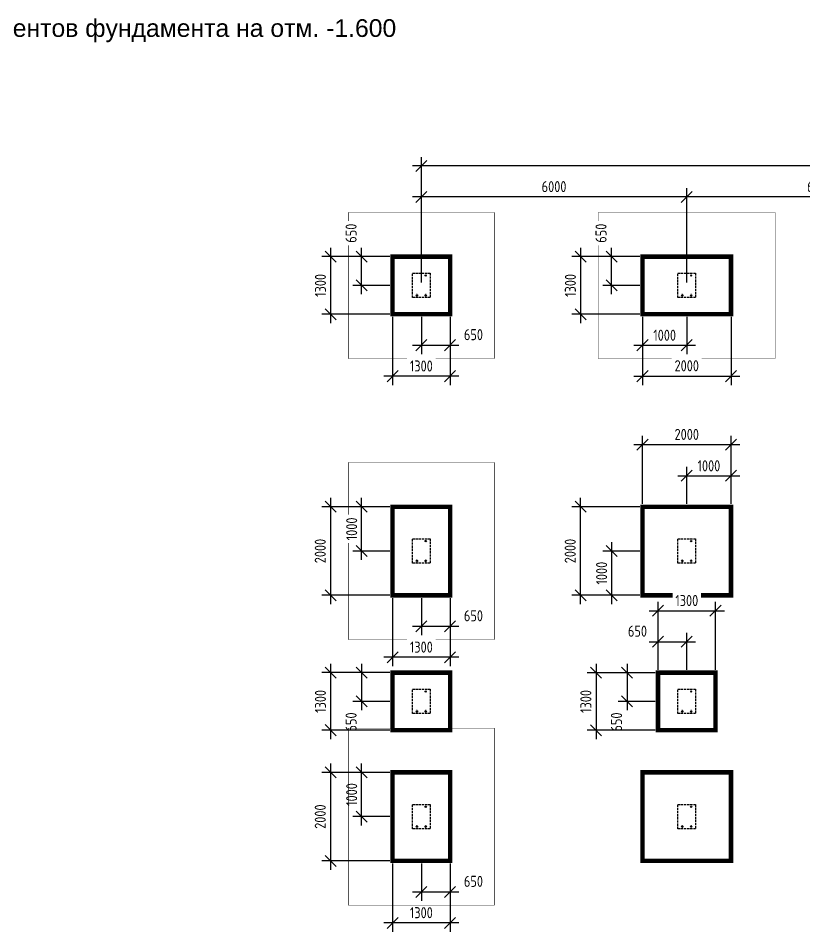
# Model space of a CAD drawing. Header units: inches. Extents: x -70075 to 28436, y 72758 to 118930.
# Drawn here: x -40064 to -22308, y 97558 to 118193 of the extents above; entities that cross this region are included whole.
import ezdxf

# ---------------------------------------------------------------- set-up
doc = ezdxf.new("R2010")
doc.units = ezdxf.units.IN
doc.header["$MEASUREMENT"] = 0
doc.linetypes.add('ГОСТ 2.303 4', pattern=[7, 5, -2, 0])
doc.linetypes.add('ГОСТ 2.303 6', pattern=[12, 8, -1.5, 1, -1.5])
doc.layers.add('Оси', color=151, linetype='Continuous', lineweight=18)
doc.styles.get("Standard").update_dxf_attribs({"font": 'arial.ttf'})
doc.styles.add('ГОСТ 2.304', font='CS_Gost2304.shx')
doc.dimstyles.new('СПДС', dxfattribs={"dimscale": 100, "dimtxt": 2.5, "dimasz": 2.5, "dimexe": 2, "dimexo": 0.625, "dimgap": 1, "dimtad": 1, "dimdec": 0, "dimtxsty": 'ГОСТ 2.304', "dimblk": 'OBLIQUE', "dimblk1": 'OBLIQUE', "dimblk2": 'OBLIQUE', "dimcen": 2.5, "dimdle": 2, "dimadec": 0, "dimazin": 2, "dimtfac": 0.75, "dimtdec": 4, "dimtmove": 1, "dimatfit": 3, "dimfxl": 1, "dimtfill": 1, "dimtolj": 1, "dimarcsym": 1})

# ---------------------------------------------------------------- blocks, each defined once
blk = doc.blocks.new('_Oblique')
at = {"color": 0, "linetype": 'ByBlock', "lineweight": -2}
blk.add_line((-0.5, -0.5), (0.5, 0.5), dxfattribs=at)
blk = doc.blocks.new('*D908')
at = {"color": 0, "lineweight": -2, "transparency": 16777216}
for p, q in [((-30952, 112221), (-30952, 115058)), ((-6952, 112221), (-6952, 115058)), ((-6752, 114858), (-31152, 114858))]:
    blk.add_line(p, q, dxfattribs=at)
at = {"layer": 'Defpoints', "color": 0, "transparency": 16777216}
for p in [(-30952, 114858), (-30952, 112158), (-6952, 112158)]:
    blk.add_point(p, dxfattribs=at)
at = {"color": 0, "lineweight": -2, "transparency": 16777216, "xscale": 250, "yscale": 250, "zscale": 250, "rotation": 180}
blk.add_blockref('_Oblique', (-30952, 114858), dxfattribs=at)
at = {"color": 0, "lineweight": -2, "transparency": 16777216, "xscale": 250, "yscale": 250, "zscale": 250}
blk.add_blockref('_Oblique', (-6952, 114858), dxfattribs=at)
at = {"color": 0, "lineweight": 25, "transparency": 16777216, "insert": (-18952, 115093), "char_height": 250, "attachment_point": 5, "style": 'ГОСТ 2.304', "bg_fill": 3, "box_fill_scale": 1.25, "bg_fill_color": 256, "bg_fill_true_color": 13158600, "bg_fill_transparency": 0}
blk.add_mtext('\\A1;24000', dxfattribs=at)
blk = doc.blocks.new('*D909')
at = {"color": 0, "lineweight": -2, "transparency": 16777216}
for p, q in [((-30952, 112221), (-30952, 114358)), ((-24952, 112221), (-24952, 114358)), ((-24752, 114158), (-31152, 114158))]:
    blk.add_line(p, q, dxfattribs=at)
at = {"layer": 'Defpoints', "color": 0, "transparency": 16777216}
for p in [(-30952, 114158), (-30952, 112158), (-24952, 112158)]:
    blk.add_point(p, dxfattribs=at)
at = {"color": 0, "lineweight": -2, "transparency": 16777216, "xscale": 250, "yscale": 250, "zscale": 250, "rotation": 180}
blk.add_blockref('_Oblique', (-30952, 114158), dxfattribs=at)
at = {"color": 0, "lineweight": -2, "transparency": 16777216, "xscale": 250, "yscale": 250, "zscale": 250}
blk.add_blockref('_Oblique', (-24952, 114158), dxfattribs=at)
at = {"color": 0, "lineweight": 25, "transparency": 16777216, "insert": (-27952, 114390), "char_height": 250, "attachment_point": 5, "style": 'ГОСТ 2.304', "bg_fill": 3, "box_fill_scale": 1.25, "bg_fill_color": 256, "bg_fill_true_color": 13158600, "bg_fill_transparency": 0}
blk.add_mtext('\\A1;6000', dxfattribs=at)
blk = doc.blocks.new('*D910')
at = {"color": 0, "lineweight": -2, "transparency": 16777216}
for p, q in [((-24952, 112221), (-24952, 114358)), ((-18952, 112221), (-18952, 114358)), ((-18752, 114158), (-25152, 114158))]:
    blk.add_line(p, q, dxfattribs=at)
at = {"layer": 'Defpoints', "color": 0, "transparency": 16777216}
for p in [(-24952, 114158), (-24952, 112158), (-18952, 112158)]:
    blk.add_point(p, dxfattribs=at)
at = {"color": 0, "lineweight": -2, "transparency": 16777216, "xscale": 250, "yscale": 250, "zscale": 250, "rotation": 180}
blk.add_blockref('_Oblique', (-24952, 114158), dxfattribs=at)
at = {"color": 0, "lineweight": -2, "transparency": 16777216, "xscale": 250, "yscale": 250, "zscale": 250}
blk.add_blockref('_Oblique', (-18952, 114158), dxfattribs=at)
at = {"color": 0, "lineweight": 25, "transparency": 16777216, "insert": (-21952, 114390), "char_height": 250, "attachment_point": 5, "style": 'ГОСТ 2.304', "bg_fill": 3, "box_fill_scale": 1.25, "bg_fill_color": 256, "bg_fill_true_color": 13158600, "bg_fill_transparency": 0}
blk.add_mtext('\\A1;6000', dxfattribs=at)
blk = doc.blocks.new('A$C7548783A')
at = {"linetype": 'ГОСТ 2.303 4', "ltscale": 10}
blk.add_lwpolyline([(-200, 275), (200, 275), (200, -275), (-200, -275)], close=True, dxfattribs=at)
at = {"lineweight": 30, "ltscale": 100}
for centre in [(100, 225), (-100, -225), (100, -225)]:
    blk.add_circle(centre, 15, dxfattribs=at)
at = {"layer": 'Оси', "linetype": 'ГОСТ 2.303 6', "ltscale": 10}
for p, q in [((-100, -271), (-100, -179)), ((100, -272), (100, -178))]:
    blk.add_line(p, q, dxfattribs=at)
blk = doc.blocks.new('*D942')
at = {"color": 0, "lineweight": -2, "transparency": 16777216}
for p, q in [((-30952, 112221), (-30952, 115058)), ((-6952, 112221), (-6952, 115058)), ((-6752, 114858), (-31152, 114858))]:
    blk.add_line(p, q, dxfattribs=at)
at = {"layer": 'Defpoints', "color": 0, "transparency": 16777216}
for p in [(-30952, 114858), (-30952, 112158), (-6952, 112158)]:
    blk.add_point(p, dxfattribs=at)
at = {"color": 0, "lineweight": -2, "transparency": 16777216, "xscale": 250, "yscale": 250, "zscale": 250, "rotation": 180}
blk.add_blockref('_Oblique', (-30952, 114858), dxfattribs=at)
at = {"color": 0, "lineweight": -2, "transparency": 16777216, "xscale": 250, "yscale": 250, "zscale": 250}
blk.add_blockref('_Oblique', (-6952, 114858), dxfattribs=at)
at = {"color": 0, "lineweight": 25, "transparency": 16777216, "insert": (-18952, 115093), "char_height": 250, "attachment_point": 5, "style": 'ГОСТ 2.304', "bg_fill": 3, "box_fill_scale": 1.25, "bg_fill_color": 256, "bg_fill_true_color": 13158600, "bg_fill_transparency": 0}
blk.add_mtext('\\A1;24000', dxfattribs=at)
blk = doc.blocks.new('*D943')
at = {"color": 0, "lineweight": -2, "transparency": 16777216}
for p, q in [((-30952, 112221), (-30952, 114358)), ((-24952, 112221), (-24952, 114358)), ((-24752, 114158), (-31152, 114158))]:
    blk.add_line(p, q, dxfattribs=at)
at = {"layer": 'Defpoints', "color": 0, "transparency": 16777216}
for p in [(-30952, 114158), (-30952, 112158), (-24952, 112158)]:
    blk.add_point(p, dxfattribs=at)
at = {"color": 0, "lineweight": -2, "transparency": 16777216, "xscale": 250, "yscale": 250, "zscale": 250, "rotation": 180}
blk.add_blockref('_Oblique', (-30952, 114158), dxfattribs=at)
at = {"color": 0, "lineweight": -2, "transparency": 16777216, "xscale": 250, "yscale": 250, "zscale": 250}
blk.add_blockref('_Oblique', (-24952, 114158), dxfattribs=at)
at = {"color": 0, "lineweight": 25, "transparency": 16777216, "insert": (-27952, 114390), "char_height": 250, "attachment_point": 5, "style": 'ГОСТ 2.304', "bg_fill": 3, "box_fill_scale": 1.25, "bg_fill_color": 256, "bg_fill_true_color": 13158600, "bg_fill_transparency": 0}
blk.add_mtext('\\A1;6000', dxfattribs=at)
blk = doc.blocks.new('*D944')
at = {"color": 0, "lineweight": -2, "transparency": 16777216}
for p, q in [((-24952, 112221), (-24952, 114358)), ((-18952, 112221), (-18952, 114358)), ((-18752, 114158), (-25152, 114158))]:
    blk.add_line(p, q, dxfattribs=at)
at = {"layer": 'Defpoints', "color": 0, "transparency": 16777216}
for p in [(-24952, 114158), (-24952, 112158), (-18952, 112158)]:
    blk.add_point(p, dxfattribs=at)
at = {"color": 0, "lineweight": -2, "transparency": 16777216, "xscale": 250, "yscale": 250, "zscale": 250, "rotation": 180}
blk.add_blockref('_Oblique', (-24952, 114158), dxfattribs=at)
at = {"color": 0, "lineweight": -2, "transparency": 16777216, "xscale": 250, "yscale": 250, "zscale": 250}
blk.add_blockref('_Oblique', (-18952, 114158), dxfattribs=at)
at = {"color": 0, "lineweight": 25, "transparency": 16777216, "insert": (-21952, 114390), "char_height": 250, "attachment_point": 5, "style": 'ГОСТ 2.304', "bg_fill": 3, "box_fill_scale": 1.25, "bg_fill_color": 256, "bg_fill_true_color": 13158600, "bg_fill_transparency": 0}
blk.add_mtext('\\A1;6000', dxfattribs=at)
blk = doc.blocks.new('*D1062')
at = {"color": 0, "lineweight": -2, "transparency": 16777216}
for p, q in [((-24952, 107221), (-24952, 108058)), ((-23952, 107221), (-23952, 108058)), ((-25152, 107858), (-23752, 107858))]:
    blk.add_line(p, q, dxfattribs=at)
at = {"layer": 'Defpoints', "color": 0, "transparency": 16777216}
for p in [(-23952, 107858), (-24952, 107158), (-23952, 107158)]:
    blk.add_point(p, dxfattribs=at)
at = {"color": 0, "lineweight": -2, "transparency": 16777216, "xscale": 250, "yscale": 250, "zscale": 250, "rotation": 180}
blk.add_blockref('_Oblique', (-24952, 107858), dxfattribs=at)
at = {"color": 0, "lineweight": -2, "transparency": 16777216, "xscale": 250, "yscale": 250, "zscale": 250}
blk.add_blockref('_Oblique', (-23952, 107858), dxfattribs=at)
at = {"color": 0, "transparency": 16777216, "insert": (-24452, 108083), "char_height": 250, "attachment_point": 5, "style": 'ГОСТ 2.304', "bg_fill": 3, "box_fill_scale": 1.25, "bg_fill_color": 256, "bg_fill_true_color": 13158600, "bg_fill_transparency": 0}
blk.add_mtext('\\A1;1000', dxfattribs=at)
blk = doc.blocks.new('*D1061')
at = {"color": 0, "lineweight": -2, "transparency": 16777216}
for p, q in [((-25952, 107221), (-25952, 108758)), ((-23952, 107221), (-23952, 108758)), ((-23752, 108558), (-26152, 108558))]:
    blk.add_line(p, q, dxfattribs=at)
at = {"layer": 'Defpoints', "color": 0, "transparency": 16777216}
for p in [(-25952, 108558), (-25952, 107158), (-23952, 107158)]:
    blk.add_point(p, dxfattribs=at)
at = {"color": 0, "lineweight": -2, "transparency": 16777216, "xscale": 250, "yscale": 250, "zscale": 250, "rotation": 180}
blk.add_blockref('_Oblique', (-25952, 108558), dxfattribs=at)
at = {"color": 0, "lineweight": -2, "transparency": 16777216, "xscale": 250, "yscale": 250, "zscale": 250}
blk.add_blockref('_Oblique', (-23952, 108558), dxfattribs=at)
at = {"color": 0, "transparency": 16777216, "insert": (-24952, 108793), "char_height": 250, "attachment_point": 5, "style": 'ГОСТ 2.304', "bg_fill": 3, "box_fill_scale": 1.25, "bg_fill_color": 256, "bg_fill_true_color": 13158600, "bg_fill_transparency": 0}
blk.add_mtext('\\A1;2000', dxfattribs=at)
blk = doc.blocks.new('*D1060')
at = {"color": 0, "lineweight": -2, "transparency": 16777216}
for p, q in [((-26652, 106358), (-26652, 104958)), ((-26015, 106158), (-26852, 106158)), ((-26015, 105158), (-26852, 105158))]:
    blk.add_line(p, q, dxfattribs=at)
at = {"layer": 'Defpoints', "color": 0, "transparency": 16777216}
for p in [(-25952, 106158), (-26652, 105158), (-25952, 105158)]:
    blk.add_point(p, dxfattribs=at)
at = {"color": 0, "lineweight": -2, "transparency": 16777216, "xscale": 250, "yscale": 250, "zscale": 250}
for p, rotation in [((-26652, 106158), 90), ((-26652, 105158), 270)]:
    blk.add_blockref('_Oblique', p, dxfattribs=dict(at, rotation=rotation))
at = {"color": 0, "transparency": 16777216, "insert": (-26877, 105658), "char_height": 250, "attachment_point": 5, "rotation": 90, "style": 'ГОСТ 2.304', "bg_fill": 3, "box_fill_scale": 1.25, "bg_fill_color": 256, "bg_fill_true_color": 13158600, "bg_fill_transparency": 0}
blk.add_mtext('\\A1;1000', dxfattribs=at)
blk = doc.blocks.new('*D1059')
at = {"color": 0, "lineweight": -2, "transparency": 16777216}
for p, q in [((-27352, 104958), (-27352, 107358)), ((-26015, 107158), (-27552, 107158)), ((-26015, 105158), (-27552, 105158))]:
    blk.add_line(p, q, dxfattribs=at)
at = {"layer": 'Defpoints', "color": 0, "transparency": 16777216}
for p in [(-27352, 107158), (-25952, 107158), (-25952, 105158)]:
    blk.add_point(p, dxfattribs=at)
at = {"color": 0, "lineweight": -2, "transparency": 16777216, "xscale": 250, "yscale": 250, "zscale": 250}
for p, rotation in [((-27352, 107158), 90), ((-27352, 105158), 270)]:
    blk.add_blockref('_Oblique', p, dxfattribs=dict(at, rotation=rotation))
at = {"color": 0, "transparency": 16777216, "insert": (-27587, 106158), "char_height": 250, "attachment_point": 5, "rotation": 90, "style": 'ГОСТ 2.304', "bg_fill": 3, "box_fill_scale": 1.25, "bg_fill_color": 256, "bg_fill_true_color": 13158600, "bg_fill_transparency": 0}
blk.add_mtext('\\A1;2000', dxfattribs=at)
blk = doc.blocks.new('*D1160')
at = {"color": 0, "lineweight": -2, "transparency": 16777216}
for p, q in [((-30952, 111446), (-30952, 110608)), ((-30302, 111446), (-30302, 110608)), ((-31152, 110808), (-30102, 110808))]:
    blk.add_line(p, q, dxfattribs=at)
at = {"layer": 'Defpoints', "color": 0, "transparency": 16777216}
for p in [(-30952, 111508), (-30302, 111508), (-30302, 110808)]:
    blk.add_point(p, dxfattribs=at)
at = {"color": 0, "lineweight": -2, "transparency": 16777216, "xscale": 250, "yscale": 250, "zscale": 250, "rotation": 180}
blk.add_blockref('_Oblique', (-30952, 110808), dxfattribs=at)
at = {"color": 0, "lineweight": -2, "transparency": 16777216, "xscale": 250, "yscale": 250, "zscale": 250}
blk.add_blockref('_Oblique', (-30302, 110808), dxfattribs=at)
at = {"color": 0, "transparency": 16777216, "insert": (-29774, 111046), "char_height": 250, "attachment_point": 5, "style": 'ГОСТ 2.304', "bg_fill": 3, "box_fill_scale": 1.25, "bg_fill_color": 256, "bg_fill_true_color": 13158600, "bg_fill_transparency": 0}
blk.add_mtext('\\A1;650', dxfattribs=at)
blk = doc.blocks.new('*D1159')
at = {"color": 0, "lineweight": -2, "transparency": 16777216}
for p, q in [((-31602, 111446), (-31602, 109908)), ((-30302, 111446), (-30302, 109908)), ((-30102, 110108), (-31802, 110108))]:
    blk.add_line(p, q, dxfattribs=at)
at = {"layer": 'Defpoints', "color": 0, "transparency": 16777216}
for p in [(-31602, 111508), (-30302, 111508), (-31602, 110108)]:
    blk.add_point(p, dxfattribs=at)
at = {"color": 0, "lineweight": -2, "transparency": 16777216, "xscale": 250, "yscale": 250, "zscale": 250, "rotation": 180}
blk.add_blockref('_Oblique', (-31602, 110108), dxfattribs=at)
at = {"color": 0, "lineweight": -2, "transparency": 16777216, "xscale": 250, "yscale": 250, "zscale": 250}
blk.add_blockref('_Oblique', (-30302, 110108), dxfattribs=at)
at = {"color": 0, "transparency": 16777216, "insert": (-30952, 110338), "char_height": 250, "attachment_point": 5, "style": 'ГОСТ 2.304', "bg_fill": 3, "box_fill_scale": 1.25, "bg_fill_color": 256, "bg_fill_true_color": 13158600, "bg_fill_transparency": 0}
blk.add_mtext('\\A1;1300', dxfattribs=at)
blk = doc.blocks.new('*D1158')
at = {"color": 0, "lineweight": -2, "transparency": 16777216}
for p, q in [((-32302, 111958), (-32302, 113008)), ((-31665, 112808), (-32502, 112808)), ((-31665, 112158), (-32502, 112158))]:
    blk.add_line(p, q, dxfattribs=at)
at = {"layer": 'Defpoints', "color": 0, "transparency": 16777216}
for p in [(-32302, 112808), (-31602, 112808), (-31602, 112158)]:
    blk.add_point(p, dxfattribs=at)
at = {"color": 0, "lineweight": -2, "transparency": 16777216, "xscale": 250, "yscale": 250, "zscale": 250}
for p, rotation in [((-32302, 112808), 90), ((-32302, 112158), 270)]:
    blk.add_blockref('_Oblique', p, dxfattribs=dict(at, rotation=rotation))
at = {"color": 0, "transparency": 16777216, "insert": (-32540, 113338), "char_height": 250, "attachment_point": 5, "rotation": 90, "style": 'ГОСТ 2.304', "bg_fill": 3, "box_fill_scale": 1.25, "bg_fill_color": 256, "bg_fill_true_color": 13158600, "bg_fill_transparency": 0}
blk.add_mtext('\\A1;650', dxfattribs=at)
blk = doc.blocks.new('*D1157')
at = {"color": 0, "lineweight": -2, "transparency": 16777216}
for p, q in [((-33002, 113008), (-33002, 111308)), ((-31665, 112808), (-33202, 112808)), ((-31665, 111508), (-33202, 111508))]:
    blk.add_line(p, q, dxfattribs=at)
at = {"layer": 'Defpoints', "color": 0, "transparency": 16777216}
for p in [(-31602, 112808), (-33002, 111508), (-31602, 111508)]:
    blk.add_point(p, dxfattribs=at)
at = {"color": 0, "lineweight": -2, "transparency": 16777216, "xscale": 250, "yscale": 250, "zscale": 250}
for p, rotation in [((-33002, 112808), 90), ((-33002, 111508), 270)]:
    blk.add_blockref('_Oblique', p, dxfattribs=dict(at, rotation=rotation))
at = {"color": 0, "transparency": 16777216, "insert": (-33233, 112158), "char_height": 250, "attachment_point": 5, "rotation": 90, "style": 'ГОСТ 2.304', "bg_fill": 3, "box_fill_scale": 1.25, "bg_fill_color": 256, "bg_fill_true_color": 13158600, "bg_fill_transparency": 0}
blk.add_mtext('\\A1;1300', dxfattribs=at)
blk = doc.blocks.new('*D1234')
at = {"color": 0, "lineweight": -2, "transparency": 16777216}
for p, q in [((-32302, 105958), (-32302, 107358)), ((-31665, 107158), (-32502, 107158)), ((-31665, 106158), (-32502, 106158))]:
    blk.add_line(p, q, dxfattribs=at)
at = {"layer": 'Defpoints', "color": 0, "transparency": 16777216}
for p in [(-32302, 107158), (-31602, 107158), (-31602, 106158)]:
    blk.add_point(p, dxfattribs=at)
at = {"color": 0, "lineweight": -2, "transparency": 16777216, "xscale": 250, "yscale": 250, "zscale": 250}
for p, rotation in [((-32302, 107158), 90), ((-32302, 106158), 270)]:
    blk.add_blockref('_Oblique', p, dxfattribs=dict(at, rotation=rotation))
at = {"color": 0, "transparency": 16777216, "insert": (-32527, 106658), "char_height": 250, "attachment_point": 5, "rotation": 90, "style": 'ГОСТ 2.304', "bg_fill": 3, "box_fill_scale": 1.25, "bg_fill_color": 256, "bg_fill_true_color": 13158600, "bg_fill_transparency": 0}
blk.add_mtext('\\A1;1000', dxfattribs=at)
blk = doc.blocks.new('*D1233')
at = {"color": 0, "lineweight": -2, "transparency": 16777216}
for p, q in [((-33002, 107358), (-33002, 104958)), ((-31665, 107158), (-33202, 107158)), ((-31665, 105158), (-33202, 105158))]:
    blk.add_line(p, q, dxfattribs=at)
at = {"layer": 'Defpoints', "color": 0, "transparency": 16777216}
for p in [(-31602, 107158), (-33002, 105158), (-31602, 105158)]:
    blk.add_point(p, dxfattribs=at)
at = {"color": 0, "lineweight": -2, "transparency": 16777216, "xscale": 250, "yscale": 250, "zscale": 250}
for p, rotation in [((-33002, 107158), 90), ((-33002, 105158), 270)]:
    blk.add_blockref('_Oblique', p, dxfattribs=dict(at, rotation=rotation))
at = {"color": 0, "transparency": 16777216, "insert": (-33237, 106158), "char_height": 250, "attachment_point": 5, "rotation": 90, "style": 'ГОСТ 2.304', "bg_fill": 3, "box_fill_scale": 1.25, "bg_fill_color": 256, "bg_fill_true_color": 13158600, "bg_fill_transparency": 0}
blk.add_mtext('\\A1;2000', dxfattribs=at)
blk = doc.blocks.new('*D1231')
at = {"color": 0, "lineweight": -2, "transparency": 16777216}
for p, q in [((-30952, 105096), (-30952, 104258)), ((-30302, 105096), (-30302, 104258)), ((-31152, 104458), (-30102, 104458))]:
    blk.add_line(p, q, dxfattribs=at)
at = {"layer": 'Defpoints', "color": 0, "transparency": 16777216}
for p in [(-30952, 105158), (-30302, 105158), (-30302, 104458)]:
    blk.add_point(p, dxfattribs=at)
at = {"color": 0, "lineweight": -2, "transparency": 16777216, "xscale": 250, "yscale": 250, "zscale": 250, "rotation": 180}
blk.add_blockref('_Oblique', (-30952, 104458), dxfattribs=at)
at = {"color": 0, "lineweight": -2, "transparency": 16777216, "xscale": 250, "yscale": 250, "zscale": 250}
blk.add_blockref('_Oblique', (-30302, 104458), dxfattribs=at)
at = {"color": 0, "transparency": 16777216, "insert": (-29774, 104696), "char_height": 250, "attachment_point": 5, "style": 'ГОСТ 2.304', "bg_fill": 3, "box_fill_scale": 1.25, "bg_fill_color": 256, "bg_fill_true_color": 13158600, "bg_fill_transparency": 0}
blk.add_mtext('\\A1;650', dxfattribs=at)
blk = doc.blocks.new('*D1232')
at = {"color": 0, "lineweight": -2, "transparency": 16777216}
for p, q in [((-31602, 105096), (-31602, 103558)), ((-30302, 105096), (-30302, 103558)), ((-30102, 103758), (-31802, 103758))]:
    blk.add_line(p, q, dxfattribs=at)
at = {"layer": 'Defpoints', "color": 0, "transparency": 16777216}
for p in [(-31602, 105158), (-30302, 105158), (-31602, 103758)]:
    blk.add_point(p, dxfattribs=at)
at = {"color": 0, "lineweight": -2, "transparency": 16777216, "xscale": 250, "yscale": 250, "zscale": 250, "rotation": 180}
blk.add_blockref('_Oblique', (-31602, 103758), dxfattribs=at)
at = {"color": 0, "lineweight": -2, "transparency": 16777216, "xscale": 250, "yscale": 250, "zscale": 250}
blk.add_blockref('_Oblique', (-30302, 103758), dxfattribs=at)
at = {"color": 0, "transparency": 16777216, "insert": (-30952, 103988), "char_height": 250, "attachment_point": 5, "style": 'ГОСТ 2.304', "bg_fill": 3, "box_fill_scale": 1.25, "bg_fill_color": 256, "bg_fill_true_color": 13158600, "bg_fill_transparency": 0}
blk.add_mtext('\\A1;1300', dxfattribs=at)
blk = doc.blocks.new('*D1238')
at = {"color": 0, "lineweight": -2, "transparency": 16777216}
for p, q in [((-32302, 99958), (-32302, 101358)), ((-31665, 101158), (-32502, 101158)), ((-31665, 100158), (-32502, 100158))]:
    blk.add_line(p, q, dxfattribs=at)
at = {"layer": 'Defpoints', "color": 0, "transparency": 16777216}
for p in [(-32302, 101158), (-31602, 101158), (-31602, 100158)]:
    blk.add_point(p, dxfattribs=at)
at = {"color": 0, "lineweight": -2, "transparency": 16777216, "xscale": 250, "yscale": 250, "zscale": 250}
for p, rotation in [((-32302, 101158), 90), ((-32302, 100158), 270)]:
    blk.add_blockref('_Oblique', p, dxfattribs=dict(at, rotation=rotation))
at = {"color": 0, "transparency": 16777216, "insert": (-32527, 100658), "char_height": 250, "attachment_point": 5, "rotation": 90, "style": 'ГОСТ 2.304', "bg_fill": 3, "box_fill_scale": 1.25, "bg_fill_color": 256, "bg_fill_true_color": 13158600, "bg_fill_transparency": 0}
blk.add_mtext('\\A1;1000', dxfattribs=at)
blk = doc.blocks.new('*D1237')
at = {"color": 0, "lineweight": -2, "transparency": 16777216}
for p, q in [((-33002, 101358), (-33002, 98958)), ((-31665, 101158), (-33202, 101158)), ((-31665, 99158), (-33202, 99158))]:
    blk.add_line(p, q, dxfattribs=at)
at = {"layer": 'Defpoints', "color": 0, "transparency": 16777216}
for p in [(-31602, 101158), (-33002, 99158), (-31602, 99158)]:
    blk.add_point(p, dxfattribs=at)
at = {"color": 0, "lineweight": -2, "transparency": 16777216, "xscale": 250, "yscale": 250, "zscale": 250}
for p, rotation in [((-33002, 101158), 90), ((-33002, 99158), 270)]:
    blk.add_blockref('_Oblique', p, dxfattribs=dict(at, rotation=rotation))
at = {"color": 0, "transparency": 16777216, "insert": (-33237, 100158), "char_height": 250, "attachment_point": 5, "rotation": 90, "style": 'ГОСТ 2.304', "bg_fill": 3, "box_fill_scale": 1.25, "bg_fill_color": 256, "bg_fill_true_color": 13158600, "bg_fill_transparency": 0}
blk.add_mtext('\\A1;2000', dxfattribs=at)
blk = doc.blocks.new('*D1235')
at = {"color": 0, "lineweight": -2, "transparency": 16777216}
for p, q in [((-30952, 99096), (-30952, 98258)), ((-30302, 99096), (-30302, 98258)), ((-31152, 98458), (-30102, 98458))]:
    blk.add_line(p, q, dxfattribs=at)
at = {"layer": 'Defpoints', "color": 0, "transparency": 16777216}
for p in [(-30952, 99158), (-30302, 99158), (-30302, 98458)]:
    blk.add_point(p, dxfattribs=at)
at = {"color": 0, "lineweight": -2, "transparency": 16777216, "xscale": 250, "yscale": 250, "zscale": 250, "rotation": 180}
blk.add_blockref('_Oblique', (-30952, 98458), dxfattribs=at)
at = {"color": 0, "lineweight": -2, "transparency": 16777216, "xscale": 250, "yscale": 250, "zscale": 250}
blk.add_blockref('_Oblique', (-30302, 98458), dxfattribs=at)
at = {"color": 0, "transparency": 16777216, "insert": (-29774, 98696), "char_height": 250, "attachment_point": 5, "style": 'ГОСТ 2.304', "bg_fill": 3, "box_fill_scale": 1.25, "bg_fill_color": 256, "bg_fill_true_color": 13158600, "bg_fill_transparency": 0}
blk.add_mtext('\\A1;650', dxfattribs=at)
blk = doc.blocks.new('*D1236')
at = {"color": 0, "lineweight": -2, "transparency": 16777216}
for p, q in [((-31602, 99096), (-31602, 97558)), ((-30302, 99096), (-30302, 97558)), ((-30102, 97758), (-31802, 97758))]:
    blk.add_line(p, q, dxfattribs=at)
at = {"layer": 'Defpoints', "color": 0, "transparency": 16777216}
for p in [(-31602, 99158), (-30302, 99158), (-31602, 97758)]:
    blk.add_point(p, dxfattribs=at)
at = {"color": 0, "lineweight": -2, "transparency": 16777216, "xscale": 250, "yscale": 250, "zscale": 250, "rotation": 180}
blk.add_blockref('_Oblique', (-31602, 97758), dxfattribs=at)
at = {"color": 0, "lineweight": -2, "transparency": 16777216, "xscale": 250, "yscale": 250, "zscale": 250}
blk.add_blockref('_Oblique', (-30302, 97758), dxfattribs=at)
at = {"color": 0, "transparency": 16777216, "insert": (-30952, 97988), "char_height": 250, "attachment_point": 5, "style": 'ГОСТ 2.304', "bg_fill": 3, "box_fill_scale": 1.25, "bg_fill_color": 256, "bg_fill_true_color": 13158600, "bg_fill_transparency": 0}
blk.add_mtext('\\A1;1300', dxfattribs=at)
blk = doc.blocks.new('*D1243')
at = {"color": 0, "lineweight": -2, "transparency": 16777216}
for p, q in [((-25602, 103473), (-25602, 104310)), ((-24952, 103473), (-24952, 104310)), ((-25802, 104110), (-24752, 104110))]:
    blk.add_line(p, q, dxfattribs=at)
at = {"layer": 'Defpoints', "color": 0, "transparency": 16777216}
for p in [(-24952, 104110), (-25602, 103410), (-24952, 103410)]:
    blk.add_point(p, dxfattribs=at)
at = {"color": 0, "lineweight": -2, "transparency": 16777216, "xscale": 250, "yscale": 250, "zscale": 250}
blk.add_blockref('_Oblique', (-24952, 104110), dxfattribs=at)
at = {"color": 0, "transparency": 16777216, "insert": (-26066, 104348), "char_height": 250, "attachment_point": 5, "style": 'ГОСТ 2.304', "bg_fill": 3, "box_fill_scale": 1.25, "bg_fill_color": 256, "bg_fill_true_color": 13158600, "bg_fill_transparency": 0}
blk.add_mtext('\\A1;650', dxfattribs=at)
at = {"color": 0, "lineweight": -2, "transparency": 16777216, "xscale": 250, "yscale": 250, "zscale": 250, "rotation": 180}
blk.add_blockref('_Oblique', (-25602, 104110), dxfattribs=at)
blk = doc.blocks.new('*D1244')
at = {"color": 0, "lineweight": -2, "transparency": 16777216}
for p, q in [((-25602, 103473), (-25602, 105010)), ((-24302, 103473), (-24302, 105010)), ((-25802, 104810), (-24102, 104810))]:
    blk.add_line(p, q, dxfattribs=at)
at = {"layer": 'Defpoints', "color": 0, "transparency": 16777216}
for p in [(-24302, 104810), (-25602, 103410), (-24302, 103410)]:
    blk.add_point(p, dxfattribs=at)
at = {"color": 0, "lineweight": -2, "transparency": 16777216, "xscale": 250, "yscale": 250, "zscale": 250, "rotation": 180}
blk.add_blockref('_Oblique', (-25602, 104810), dxfattribs=at)
at = {"color": 0, "lineweight": -2, "transparency": 16777216, "xscale": 250, "yscale": 250, "zscale": 250}
blk.add_blockref('_Oblique', (-24302, 104810), dxfattribs=at)
at = {"color": 0, "transparency": 16777216, "insert": (-24952, 105040), "char_height": 250, "attachment_point": 5, "style": 'ГОСТ 2.304', "bg_fill": 3, "box_fill_scale": 1.25, "bg_fill_color": 256, "bg_fill_true_color": 13158600, "bg_fill_transparency": 0}
blk.add_mtext('\\A1;1300', dxfattribs=at)
blk = doc.blocks.new('*D1246')
at = {"color": 0, "lineweight": -2, "transparency": 16777216}
for p, q in [((-26302, 103610), (-26302, 102560)), ((-25665, 103410), (-26502, 103410)), ((-25665, 102760), (-26502, 102760))]:
    blk.add_line(p, q, dxfattribs=at)
at = {"layer": 'Defpoints', "color": 0, "transparency": 16777216}
for p in [(-25602, 103410), (-26302, 102760), (-25602, 102760)]:
    blk.add_point(p, dxfattribs=at)
at = {"color": 0, "lineweight": -2, "transparency": 16777216, "xscale": 250, "yscale": 250, "zscale": 250, "rotation": 90}
blk.add_blockref('_Oblique', (-26302, 103410), dxfattribs=at)
at = {"color": 0, "transparency": 16777216, "insert": (-26540, 102296), "char_height": 250, "attachment_point": 5, "rotation": 90, "style": 'ГОСТ 2.304', "bg_fill": 3, "box_fill_scale": 1.25, "bg_fill_color": 256, "bg_fill_true_color": 13158600, "bg_fill_transparency": 0}
blk.add_mtext('\\A1;650', dxfattribs=at)
at = {"color": 0, "lineweight": -2, "transparency": 16777216, "xscale": 250, "yscale": 250, "zscale": 250, "rotation": 270}
blk.add_blockref('_Oblique', (-26302, 102760), dxfattribs=at)
blk = doc.blocks.new('*D1247')
at = {"color": 0, "lineweight": -2, "transparency": 16777216}
for p, q in [((-27002, 103610), (-27002, 101910)), ((-25665, 103410), (-27202, 103410)), ((-25665, 102110), (-27202, 102110))]:
    blk.add_line(p, q, dxfattribs=at)
at = {"layer": 'Defpoints', "color": 0, "transparency": 16777216}
for p in [(-25602, 103410), (-27002, 102110), (-25602, 102110)]:
    blk.add_point(p, dxfattribs=at)
at = {"color": 0, "lineweight": -2, "transparency": 16777216, "xscale": 250, "yscale": 250, "zscale": 250}
for p, rotation in [((-27002, 103410), 90), ((-27002, 102110), 270)]:
    blk.add_blockref('_Oblique', p, dxfattribs=dict(at, rotation=rotation))
at = {"color": 0, "transparency": 16777216, "insert": (-27233, 102760), "char_height": 250, "attachment_point": 5, "rotation": 90, "style": 'ГОСТ 2.304', "bg_fill": 3, "box_fill_scale": 1.25, "bg_fill_color": 256, "bg_fill_true_color": 13158600, "bg_fill_transparency": 0}
blk.add_mtext('\\A1;1300', dxfattribs=at)
blk = doc.blocks.new('*D1250')
at = {"color": 0, "lineweight": -2, "transparency": 16777216}
for p, q in [((-32302, 103611), (-32302, 102561)), ((-31665, 103411), (-32502, 103411)), ((-31665, 102761), (-32502, 102761))]:
    blk.add_line(p, q, dxfattribs=at)
at = {"layer": 'Defpoints', "color": 0, "transparency": 16777216}
for p in [(-31602, 103411), (-32302, 102761), (-31602, 102761)]:
    blk.add_point(p, dxfattribs=at)
at = {"color": 0, "lineweight": -2, "transparency": 16777216, "xscale": 250, "yscale": 250, "zscale": 250, "rotation": 90}
blk.add_blockref('_Oblique', (-32302, 103411), dxfattribs=at)
at = {"color": 0, "transparency": 16777216, "insert": (-32540, 102297), "char_height": 250, "attachment_point": 5, "rotation": 90, "style": 'ГОСТ 2.304', "bg_fill": 3, "box_fill_scale": 1.25, "bg_fill_color": 256, "bg_fill_true_color": 13158600, "bg_fill_transparency": 0}
blk.add_mtext('\\A1;650', dxfattribs=at)
at = {"color": 0, "lineweight": -2, "transparency": 16777216, "xscale": 250, "yscale": 250, "zscale": 250, "rotation": 270}
blk.add_blockref('_Oblique', (-32302, 102761), dxfattribs=at)
blk = doc.blocks.new('*D1249')
at = {"color": 0, "lineweight": -2, "transparency": 16777216}
for p, q in [((-33002, 103611), (-33002, 101911)), ((-31665, 103411), (-33202, 103411)), ((-31665, 102111), (-33202, 102111))]:
    blk.add_line(p, q, dxfattribs=at)
at = {"layer": 'Defpoints', "color": 0, "transparency": 16777216}
for p in [(-31602, 103411), (-33002, 102111), (-31602, 102111)]:
    blk.add_point(p, dxfattribs=at)
at = {"color": 0, "lineweight": -2, "transparency": 16777216, "xscale": 250, "yscale": 250, "zscale": 250}
for p, rotation in [((-33002, 103411), 90), ((-33002, 102111), 270)]:
    blk.add_blockref('_Oblique', p, dxfattribs=dict(at, rotation=rotation))
at = {"color": 0, "transparency": 16777216, "insert": (-33233, 102761), "char_height": 250, "attachment_point": 5, "rotation": 90, "style": 'ГОСТ 2.304', "bg_fill": 3, "box_fill_scale": 1.25, "bg_fill_color": 256, "bg_fill_true_color": 13158600, "bg_fill_transparency": 0}
blk.add_mtext('\\A1;1300', dxfattribs=at)
blk = doc.blocks.new('*D1265')
at = {"color": 0, "lineweight": -2, "transparency": 16777216}
for p, q in [((-25952, 111446), (-25952, 110608)), ((-24952, 111446), (-24952, 110608)), ((-26152, 110808), (-24752, 110808))]:
    blk.add_line(p, q, dxfattribs=at)
at = {"layer": 'Defpoints', "color": 0, "transparency": 16777216}
for p in [(-25952, 111508), (-24952, 111508), (-24952, 110808)]:
    blk.add_point(p, dxfattribs=at)
at = {"color": 0, "lineweight": -2, "transparency": 16777216, "xscale": 250, "yscale": 250, "zscale": 250, "rotation": 180}
blk.add_blockref('_Oblique', (-25952, 110808), dxfattribs=at)
at = {"color": 0, "lineweight": -2, "transparency": 16777216, "xscale": 250, "yscale": 250, "zscale": 250}
blk.add_blockref('_Oblique', (-24952, 110808), dxfattribs=at)
at = {"color": 0, "transparency": 16777216, "insert": (-25452, 111033), "char_height": 250, "attachment_point": 5, "style": 'ГОСТ 2.304', "bg_fill": 3, "box_fill_scale": 1.25, "bg_fill_color": 256, "bg_fill_true_color": 13158600, "bg_fill_transparency": 0}
blk.add_mtext('\\A1;1000', dxfattribs=at)
blk = doc.blocks.new('*D1264')
at = {"color": 0, "lineweight": -2, "transparency": 16777216}
for p, q in [((-25952, 111446), (-25952, 109908)), ((-23952, 111446), (-23952, 109908)), ((-26152, 110108), (-23752, 110108))]:
    blk.add_line(p, q, dxfattribs=at)
at = {"layer": 'Defpoints', "color": 0, "transparency": 16777216}
for p in [(-25952, 111508), (-23952, 111508), (-23952, 110108)]:
    blk.add_point(p, dxfattribs=at)
at = {"color": 0, "lineweight": -2, "transparency": 16777216, "xscale": 250, "yscale": 250, "zscale": 250, "rotation": 180}
blk.add_blockref('_Oblique', (-25952, 110108), dxfattribs=at)
at = {"color": 0, "lineweight": -2, "transparency": 16777216, "xscale": 250, "yscale": 250, "zscale": 250}
blk.add_blockref('_Oblique', (-23952, 110108), dxfattribs=at)
at = {"color": 0, "transparency": 16777216, "insert": (-24952, 110343), "char_height": 250, "attachment_point": 5, "style": 'ГОСТ 2.304', "bg_fill": 3, "box_fill_scale": 1.25, "bg_fill_color": 256, "bg_fill_true_color": 13158600, "bg_fill_transparency": 0}
blk.add_mtext('\\A1;2000', dxfattribs=at)
blk = doc.blocks.new('*D1275')
at = {"color": 0, "lineweight": -2, "transparency": 16777216}
for p, q in [((-26652, 111958), (-26652, 113008)), ((-26015, 112808), (-26852, 112808)), ((-26015, 112158), (-26852, 112158))]:
    blk.add_line(p, q, dxfattribs=at)
at = {"layer": 'Defpoints', "color": 0, "transparency": 16777216}
for p in [(-26652, 112808), (-25952, 112808), (-25952, 112158)]:
    blk.add_point(p, dxfattribs=at)
at = {"color": 0, "lineweight": -2, "transparency": 16777216, "xscale": 250, "yscale": 250, "zscale": 250}
for p, rotation in [((-26652, 112808), 90), ((-26652, 112158), 270)]:
    blk.add_blockref('_Oblique', p, dxfattribs=dict(at, rotation=rotation))
at = {"color": 0, "transparency": 16777216, "insert": (-26890, 113338), "char_height": 250, "attachment_point": 5, "rotation": 90, "style": 'ГОСТ 2.304', "bg_fill": 3, "box_fill_scale": 1.25, "bg_fill_color": 256, "bg_fill_true_color": 13158600, "bg_fill_transparency": 0}
blk.add_mtext('\\A1;650', dxfattribs=at)
blk = doc.blocks.new('*D1274')
at = {"color": 0, "lineweight": -2, "transparency": 16777216}
for p, q in [((-27352, 113008), (-27352, 111308)), ((-26015, 112808), (-27552, 112808)), ((-26015, 111508), (-27552, 111508))]:
    blk.add_line(p, q, dxfattribs=at)
at = {"layer": 'Defpoints', "color": 0, "transparency": 16777216}
for p in [(-25952, 112808), (-27352, 111508), (-25952, 111508)]:
    blk.add_point(p, dxfattribs=at)
at = {"color": 0, "lineweight": -2, "transparency": 16777216, "xscale": 250, "yscale": 250, "zscale": 250}
for p, rotation in [((-27352, 112808), 90), ((-27352, 111508), 270)]:
    blk.add_blockref('_Oblique', p, dxfattribs=dict(at, rotation=rotation))
at = {"color": 0, "transparency": 16777216, "insert": (-27583, 112158), "char_height": 250, "attachment_point": 5, "rotation": 90, "style": 'ГОСТ 2.304', "bg_fill": 3, "box_fill_scale": 1.25, "bg_fill_color": 256, "bg_fill_true_color": 13158600, "bg_fill_transparency": 0}
blk.add_mtext('\\A1;1300', dxfattribs=at)

msp = doc.modelspace()

# ---------------------------------------------------------------- linework, layer by layer
at = {"color": 3, "linetype": 'ГОСТ 2.303 4', "ltscale": 100, "const_width": 10}
msp.add_lwpolyline([(-32602.4, 108158.1), (-29302.4, 108158.1), (-29302.4, 104158.1), (-32602.4, 104158.1)], close=True, dxfattribs=at)
at = {"color": 3, "ltscale": 100, "const_width": 100}
for points in [[(-31602.4, 107158.1), (-30302.4, 107158.1), (-30302.4, 105158.1), (-31602.4, 105158.1)], [(-31602.4, 101158.1), (-30302.4, 101158.1), (-30302.4, 99158.1), (-31602.4, 99158.1)]]:
    msp.add_lwpolyline(points, close=True, dxfattribs=at)
at = {"color": 5, "ltscale": 100, "const_width": 100}
for points in [[(-25952.4, 105158.1), (-25952.4, 107158.1), (-23952.4, 107158.1), (-23952.4, 105158.1)], [(-25952.4, 99158.1), (-25952.4, 101158.1), (-23952.4, 101158.1), (-23952.4, 99158.1)]]:
    msp.add_lwpolyline(points, close=True, dxfattribs=at)
at = {"color": 4, "ltscale": 100, "const_width": 100}
for points in [[(-31602.4, 102110.5), (-31602.4, 103410.5), (-30302.4, 103410.5), (-30302.4, 102110.5)], [(-25602.4, 102110.1), (-25602.4, 103410.1), (-24302.4, 103410.1), (-24302.4, 102110.1)]]:
    msp.add_lwpolyline(points, close=True, dxfattribs=at)

# ---------------------------------------------------------------- block references
at = {"ltscale": 100}
for p in [(-30952.4, 106158.1), (-24952.4, 106158.1), (-30952.4, 102760.5), (-24952.4, 102760.1), (-30952.4, 100158.1), (-24952.4, 100158.1)]:
    msp.add_blockref('A$C7548783A', p, dxfattribs=at)

# ---------------------------------------------------------------- texts
at = {"linetype": 'Continuous', "ltscale": 100}
msp.add_text('Схема элементов фундамента на отм. -1.600', height=400.05, dxfattribs=at).set_placement((-43337.9, 117772))

# ---------------------------------------------------------------- dimensions: what is measured, and where the dimension line sits
at = {"lineweight": 25}
dim = msp.add_linear_dim(base=(-30952.4, 114858.1), p1=(-6952.4, 112158.1), p2=(-30952.4, 112158.1), dimstyle='СПДС', dxfattribs=at)
dim.commit()
dim.dimension.update_dxf_attribs({"geometry": '*D908', "text_midpoint": (-18952.4, 115092.8)})

# ---------------------------------------------------------------- next in the draw order: dimensions: what is measured, and where the dimension line sits
dim = msp.add_linear_dim(base=(-30952.4, 114158.1), p1=(-24952.4, 112158.1), p2=(-30952.4, 112158.1), dimstyle='СПДС', dxfattribs=at)
dim.commit()
dim.dimension.update_dxf_attribs({"geometry": '*D909', "text_midpoint": (-27952.4, 114390.4)})
dim = msp.add_linear_dim(base=(-23952.4, 107858.1), p1=(-24952.4, 107158.1), p2=(-23952.4, 107158.1), dimstyle='СПДС', override={"dimtmove": 1})
dim.commit()
dim.dimension.update_dxf_attribs({"geometry": '*D1062', "text_midpoint": (-24452.4, 108083.1)})
for base, p1, p2, picture, middle in [((-32302.4, 107158.1), (-31602.4, 106158.1), (-31602.4, 107158.1), '*D1234', (-32527.4, 106658.1)), ((-26652.4, 105158.1), (-25952.4, 106158.1), (-25952.4, 105158.1), '*D1060', (-26877.4, 105658.1)), ((-32302.4, 101158.1), (-31602.4, 100158.1), (-31602.4, 101158.1), '*D1238', (-32527.4, 100658.1))]:
    dim = msp.add_linear_dim(base=base, p1=p1, p2=p2, angle=90, dimstyle='СПДС', override={"dimtmove": 1})
    dim.commit()
    dim.dimension.update_dxf_attribs({"geometry": picture, "text_midpoint": middle})
for base, p1, p2, picture, middle in [((-30302.4, 104458.1), (-30952.4, 105158.1), (-30302.4, 105158.1), '*D1231', (-29773.9, 104458.1)), ((-24952.4, 104110.1), (-25602.4, 103410.1), (-24952.4, 103410.1), '*D1243', (-26066.4, 104110.1)), ((-30302.4, 98458.1), (-30952.4, 99158.1), (-30302.4, 99158.1), '*D1235', (-29773.9, 98458.1))]:
    dim = msp.add_linear_dim(base=base, p1=p1, p2=p2, dimstyle='СПДС')
    dim.commit()
    dim.dimension.update_dxf_attribs({"geometry": picture, "text_midpoint": middle, "dimtype": 160})

# ---------------------------------------------------------------- next in the draw order: linework, layer by layer
at = {"color": 4, "linetype": 'ГОСТ 2.303 4', "ltscale": 100, "const_width": 10}
msp.add_lwpolyline([(-32602.4, 110508.1), (-32602.4, 113808.1), (-29302.4, 113808.1), (-29302.4, 110508.1)], close=True, dxfattribs=at)
at = {"color": 4, "ltscale": 100, "const_width": 100}
msp.add_lwpolyline([(-31602.4, 111508.1), (-31602.4, 112808.1), (-30302.4, 112808.1), (-30302.4, 111508.1)], close=True, dxfattribs=at)

# ---------------------------------------------------------------- next in the draw order: block references
at = {"ltscale": 100}
msp.add_blockref('A$C7548783A', (-30952.4, 112158.1), dxfattribs=at)

# ---------------------------------------------------------------- next in the draw order: dimensions: what is measured, and where the dimension line sits
at = {"lineweight": 25}
dim = msp.add_linear_dim(base=(-24952.4, 114158.1), p1=(-18952.4, 112158.1), p2=(-24952.4, 112158.1), dimstyle='СПДС', dxfattribs=at)
dim.commit()
dim.dimension.update_dxf_attribs({"geometry": '*D910', "text_midpoint": (-21952.4, 114390.4)})
for base, p1, p2, picture, middle in [((-25952.4, 108558.1), (-23952.4, 107158.1), (-25952.4, 107158.1), '*D1061', (-24952.4, 108792.8)), ((-24302.4, 104810.1), (-25602.4, 103410.1), (-24302.4, 103410.1), '*D1244', (-24952.4, 105040.3))]:
    dim = msp.add_linear_dim(base=base, p1=p1, p2=p2, dimstyle='СПДС')
    dim.commit()
    dim.dimension.update_dxf_attribs({"geometry": picture, "text_midpoint": middle})
for base, p1, p2, picture, middle in [((-33002.4, 105158.1), (-31602.4, 107158.1), (-31602.4, 105158.1), '*D1233', (-33237.1, 106158.1)), ((-33002.4, 99158.1), (-31602.4, 101158.1), (-31602.4, 99158.1), '*D1237', (-33237.1, 100158.1))]:
    dim = msp.add_linear_dim(base=base, p1=p1, p2=p2, angle=90, dimstyle='СПДС')
    dim.commit()
    dim.dimension.update_dxf_attribs({"geometry": picture, "text_midpoint": middle})

# ---------------------------------------------------------------- next in the draw order: linework, layer by layer
at = {"color": 1, "linetype": 'ГОСТ 2.303 4', "ltscale": 100, "const_width": 10}
msp.add_lwpolyline([(-26952.4, 110508.1), (-26952.4, 113808.1), (-22952.4, 113808.1), (-22952.4, 110508.1)], close=True, dxfattribs=at)
at = {"color": 1, "ltscale": 100, "const_width": 100}
msp.add_lwpolyline([(-25952.4, 111508.1), (-25952.4, 112808.1), (-23952.4, 112808.1), (-23952.4, 111508.1)], close=True, dxfattribs=at)

# ---------------------------------------------------------------- next in the draw order: block references
at = {"ltscale": 100}
msp.add_blockref('A$C7548783A', (-24952.4, 112158.1), dxfattribs=at)

# ---------------------------------------------------------------- next in the draw order: dimensions: what is measured, and where the dimension line sits
for base, p1, p2, picture, middle in [((-32302.4, 112808.1), (-31602.4, 112158.1), (-31602.4, 112808.1), '*D1158', (-32302.4, 113337.6)), ((-26302.4, 102760.1), (-25602.4, 103410.1), (-25602.4, 102760.1), '*D1246', (-26302.4, 102296.2))]:
    dim = msp.add_linear_dim(base=base, p1=p1, p2=p2, angle=90, dimstyle='СПДС')
    dim.commit()
    dim.dimension.update_dxf_attribs({"geometry": picture, "text_midpoint": middle, "dimtype": 160})
dim = msp.add_linear_dim(base=(-30302.4, 110808.1), p1=(-30952.4, 111508.1), p2=(-30302.4, 111508.1), dimstyle='СПДС')
dim.commit()
dim.dimension.update_dxf_attribs({"geometry": '*D1160', "text_midpoint": (-29773.9, 110808.1), "dimtype": 160})
dim = msp.add_linear_dim(base=(-27352.4, 107158.1), p1=(-25952.4, 105158.1), p2=(-25952.4, 107158.1), angle=90, dimstyle='СПДС')
dim.commit()
dim.dimension.update_dxf_attribs({"geometry": '*D1059', "text_midpoint": (-27587.1, 106158.1)})
for base, p1, p2, picture, middle in [((-31602.4, 103758.1), (-30302.4, 105158.1), (-31602.4, 105158.1), '*D1232', (-30952.4, 103988.3)), ((-31602.4, 97758.1), (-30302.4, 99158.1), (-31602.4, 99158.1), '*D1236', (-30952.4, 97988.3))]:
    dim = msp.add_linear_dim(base=base, p1=p1, p2=p2, dimstyle='СПДС')
    dim.commit()
    dim.dimension.update_dxf_attribs({"geometry": picture, "text_midpoint": middle})

# ---------------------------------------------------------------- next in the draw order: dimensions: what is measured, and where the dimension line sits
at = {"lineweight": 25}
dim = msp.add_linear_dim(base=(-30952.4, 114858.1), p1=(-6952.4, 112158.1), p2=(-30952.4, 112158.1), dimstyle='СПДС', dxfattribs=at)
dim.commit()
dim.dimension.update_dxf_attribs({"geometry": '*D942', "text_midpoint": (-18952.4, 115092.8)})
dim = msp.add_linear_dim(base=(-31602.4, 110108.1), p1=(-30302.4, 111508.1), p2=(-31602.4, 111508.1), dimstyle='СПДС')
dim.commit()
dim.dimension.update_dxf_attribs({"geometry": '*D1159', "text_midpoint": (-30952.4, 110338.3)})
dim = msp.add_linear_dim(base=(-24952.4, 110808.1), p1=(-25952.4, 111508.1), p2=(-24952.4, 111508.1), dimstyle='СПДС', override={"dimtmove": 1})
dim.commit()
dim.dimension.update_dxf_attribs({"geometry": '*D1265', "text_midpoint": (-25452.4, 111033.1)})
dim = msp.add_linear_dim(base=(-32302.4, 102760.5), p1=(-31602.4, 103410.5), p2=(-31602.4, 102760.5), angle=90, dimstyle='СПДС')
dim.commit()
dim.dimension.update_dxf_attribs({"geometry": '*D1250', "text_midpoint": (-32302.4, 102296.6), "dimtype": 160})
dim = msp.add_linear_dim(base=(-27002.4, 102110.1), p1=(-25602.4, 103410.1), p2=(-25602.4, 102110.1), angle=90, dimstyle='СПДС')
dim.commit()
dim.dimension.update_dxf_attribs({"geometry": '*D1247', "text_midpoint": (-27232.6, 102760.1)})

# ---------------------------------------------------------------- next in the draw order: dimensions: what is measured, and where the dimension line sits
dim = msp.add_linear_dim(base=(-30952.4, 114158.1), p1=(-24952.4, 112158.1), p2=(-30952.4, 112158.1), dimstyle='СПДС', dxfattribs=at)
dim.commit()
dim.dimension.update_dxf_attribs({"geometry": '*D943', "text_midpoint": (-27952.4, 114390.4)})
for base, p1, p2, picture, middle in [((-33002.4, 111508.1), (-31602.4, 112808.1), (-31602.4, 111508.1), '*D1157', (-33232.6, 112158.1)), ((-33002.4, 102110.5), (-31602.4, 103410.5), (-31602.4, 102110.5), '*D1249', (-33232.6, 102760.5))]:
    dim = msp.add_linear_dim(base=base, p1=p1, p2=p2, angle=90, dimstyle='СПДС')
    dim.commit()
    dim.dimension.update_dxf_attribs({"geometry": picture, "text_midpoint": middle})
dim = msp.add_linear_dim(base=(-23952.4, 110108.1), p1=(-25952.4, 111508.1), p2=(-23952.4, 111508.1), dimstyle='СПДС')
dim.commit()
dim.dimension.update_dxf_attribs({"geometry": '*D1264', "text_midpoint": (-24952.4, 110342.8)})

# ---------------------------------------------------------------- next in the draw order: linework, layer by layer
at = {"color": 3, "linetype": 'ГОСТ 2.303 4', "ltscale": 100, "const_width": 10}
msp.add_lwpolyline([(-32602.4, 102158.1), (-29302.4, 102158.1), (-29302.4, 98158.1), (-32602.4, 98158.1)], close=True, dxfattribs=at)

# ---------------------------------------------------------------- next in the draw order: dimensions: what is measured, and where the dimension line sits
at = {"lineweight": 25}
dim = msp.add_linear_dim(base=(-24952.4, 114158.1), p1=(-18952.4, 112158.1), p2=(-24952.4, 112158.1), dimstyle='СПДС', dxfattribs=at)
dim.commit()
dim.dimension.update_dxf_attribs({"geometry": '*D944', "text_midpoint": (-21952.4, 114390.4)})
dim = msp.add_linear_dim(base=(-26652.4, 112808.1), p1=(-25952.4, 112158.1), p2=(-25952.4, 112808.1), angle=90, dimstyle='СПДС')
dim.commit()
dim.dimension.update_dxf_attribs({"geometry": '*D1275', "text_midpoint": (-26652.4, 113337.6), "dimtype": 160})

# ---------------------------------------------------------------- next in the draw order: dimensions: what is measured, and where the dimension line sits
dim = msp.add_linear_dim(base=(-27352.4, 111508.1), p1=(-25952.4, 112808.1), p2=(-25952.4, 111508.1), angle=90, dimstyle='СПДС')
dim.commit()
dim.dimension.update_dxf_attribs({"geometry": '*D1274', "text_midpoint": (-27582.6, 112158.1)})

doc.saveas('drawing.dxf')
